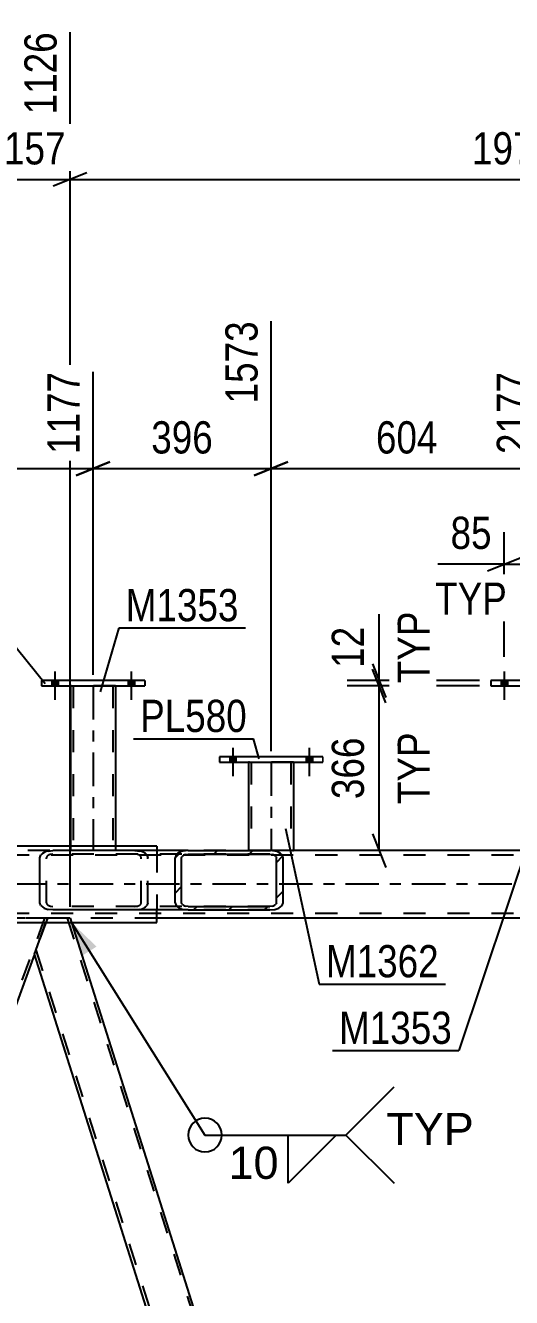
# Model space of a CAD drawing. Header units: millimetres. Extents: x -851 to 338, y -786 to 55.
# Drawn here: x -745.7 to -702.4, y -227.5 to -114.4 of the extents above; entities that cross this region are included whole.
import ezdxf

# ---------------------------------------------------------------- set-up
doc = ezdxf.new("R2010")
doc.units = ezdxf.units.MM
doc.linetypes.add('DXK_LINE_DOT2', pattern=[3.9198, 1.9599, -1.9599])
doc.linetypes.add('DXK_LINE_DOT3', pattern=[5.9187, 2.979, -0.9799, 0.9799, -0.9799])
doc.styles.add('Arial', font='ARIAL.TTF', dxfattribs={"height": 0.2})
doc.styles.add('Arial Narrow', font='ARIALN.TTF', dxfattribs={"height": 0.2})

# ---------------------------------------------------------------- blocks, each defined once
blk = doc.blocks.new('Bolt-232933133-59794 - 7182')
at = {"linetype": 'Continuous'}
for points in [[(-742.75, -172.65), (-743.31, -172.65), (-743.31, -173.13), (-742.75, -173.13)], [(-742.75, -172.65), (-743.31, -172.65), (-743.31, -173.13), (-742.75, -173.13)], [(-735.95, -172.65), (-736.51, -172.65), (-736.51, -173.13), (-735.95, -173.13)], [(-735.95, -172.65), (-736.51, -172.65), (-736.51, -173.13), (-735.95, -173.13)]]:
    blk.add_hatch(color=1, dxfattribs=at).paths.add_polyline_path(points)
at = {"color": 1, "linetype": 'Continuous'}
for p, q in [((-743.03, -171.85), (-743.03, -174.37)), ((-743.03, -171.85), (-743.03, -174.37)), ((-736.23, -171.85), (-736.23, -174.37)), ((-736.23, -171.85), (-736.23, -174.37)), ((-743.31, -172.65), (-743.31, -173.13)), ((-743.31, -172.65), (-743.31, -173.13)), ((-742.75, -172.65), (-742.75, -173.13)), ((-742.75, -172.65), (-742.75, -173.13)), ((-736.51, -172.65), (-736.51, -173.13)), ((-736.51, -172.65), (-736.51, -173.13)), ((-735.95, -172.65), (-735.95, -173.13)), ((-735.95, -172.65), (-735.95, -173.13))]:
    blk.add_line(p, q, dxfattribs=at)
blk = doc.blocks.new('Part-232933133-59754 - 7182')
at = {"color": 2, "linetype": 'Continuous'}
for p, q in [((-725.79, -179.92), (-725.79, -187.77)), ((-721.79, -179.92), (-721.79, -187.77))]:
    blk.add_line(p, q, dxfattribs=at)
at = {"color": 7, "linetype": 'DXK_LINE_DOT2'}
for p, q in [((-721.79, -179.92), (-725.79, -179.92)), ((-725.55, -179.92), (-725.55, -187.77)), ((-722.03, -179.92), (-722.03, -187.77)), ((-725.79, -187.77), (-725.79, -187.77)), ((-725.79, -187.77), (-721.79, -187.77)), ((-721.79, -187.77), (-721.79, -187.77)), ((-721.79, -187.77), (-721.79, -187.77))]:
    blk.add_line(p, q, dxfattribs=at)
at = {"color": 7, "linetype": 'DXK_LINE_DOT3'}
blk.add_line((-723.79, -179.92), (-723.79, -187.77), dxfattribs=at)
blk = doc.blocks.new('Part-232933133-7330 - 7182')
at = {"color": 2, "linetype": 'Continuous'}
for p, q in [((-755.5, -187.37), (-755.5, -194.17)), ((-733.95, -187.37), (-755.5, -187.37)), ((-733.95, -187.37), (-733.95, -187.77)), ((-733.95, -194.17), (-733.95, -193.05)), ((-755.5, -194.17), (-733.95, -194.17))]:
    blk.add_line(p, q, dxfattribs=at)
at = {"color": 7, "linetype": 'DXK_LINE_DOT2'}
blk.add_line((-733.95, -187.77), (-733.95, -193.05), dxfattribs=at)
blk = doc.blocks.new('Part-232933133-7351 - 7182')
at = {"linetype": 'Continuous'}
h = blk.add_hatch(dxfattribs=at)
h.set_pattern_fill('', scale=0.7, style=0, pattern_type=0)
h.set_pattern_definition([(45, (-732.3328, -188.4086), (-1.57154, 1.57154), [])])
h.paths.add_polyline_path([(-732.24, -188.16), (-732.33, -188.41), (-732.33, -192.41), (-732.24, -192.65), (-731.99, -192.86), (-731.61, -193), (-731.17, -193.05), (-723.89, -193.05), (-723.44, -193), (-723.07, -192.86), (-722.81, -192.65), (-722.72, -192.41), (-722.72, -188.41), (-722.81, -188.16), (-723.07, -187.96), (-723.44, -187.82), (-723.89, -187.77), (-731.17, -187.77), (-731.61, -187.82), (-731.99, -187.96)])
h.paths.add_polyline_path([(-731.39, -188.11), (-731.17, -188.09), (-723.89, -188.09), (-723.67, -188.11), (-723.48, -188.18), (-723.35, -188.29), (-723.31, -188.41), (-723.31, -192.41), (-723.35, -192.53), (-723.48, -192.63), (-723.67, -192.7), (-723.89, -192.73), (-731.17, -192.73), (-731.39, -192.7), (-731.58, -192.63), (-731.71, -192.53), (-731.75, -192.41), (-731.75, -188.41), (-731.71, -188.29), (-731.58, -188.18)])
at = {"color": 2, "linetype": 'Continuous'}
for p, q in [((-743.64, -187.82), (-743.2, -187.77)), ((-731.17, -187.77), (-743.2, -187.77)), ((-731.17, -187.77), (-731.61, -187.82)), ((-731.17, -187.77), (-723.89, -187.77)), ((-723.44, -187.82), (-723.89, -187.77)), ((-744.36, -188.41), (-744.27, -188.16)), ((-744.36, -192.41), (-744.36, -188.41)), ((-732.24, -188.16), (-732.33, -188.41)), ((-732.33, -192.41), (-732.33, -188.41)), ((-731.75, -188.41), (-731.71, -188.29)), ((-731.75, -192.41), (-731.75, -188.41)), ((-731.39, -188.11), (-731.17, -188.09)), ((-731.17, -188.09), (-723.89, -188.09)), ((-723.89, -188.09), (-723.67, -188.11)), ((-723.35, -188.29), (-723.31, -188.41)), ((-723.31, -192.41), (-723.31, -188.41)), ((-722.72, -188.41), (-722.81, -188.16)), ((-722.72, -192.41), (-722.72, -188.41)), ((-744.27, -192.65), (-744.36, -192.41)), ((-743.2, -193.05), (-743.64, -193)), ((-731.17, -193.05), (-743.2, -193.05)), ((-732.33, -192.41), (-732.24, -192.65)), ((-731.71, -192.53), (-731.75, -192.41)), ((-731.61, -193), (-731.17, -193.05)), ((-731.17, -192.73), (-731.39, -192.7)), ((-731.17, -192.73), (-723.89, -192.73)), ((-731.17, -193.05), (-723.89, -193.05)), ((-723.67, -192.7), (-723.89, -192.73)), ((-723.89, -193.05), (-723.44, -193)), ((-723.31, -192.41), (-723.35, -192.53)), ((-722.81, -192.65), (-722.72, -192.41))]:
    blk.add_line(p, q, dxfattribs=at)
at = {"color": 7, "linetype": 'DXK_LINE_DOT2'}
for p, q in [((-735.92, -187.77), (-735.47, -187.82)), ((-723.89, -187.77), (-731.17, -187.77)), ((-743.74, -188.29), (-743.78, -188.41)), ((-743.78, -192.41), (-743.78, -188.41)), ((-743.2, -188.09), (-743.42, -188.11)), ((-723.89, -188.09), (-743.2, -188.09)), ((-735.7, -188.11), (-735.92, -188.09)), ((-735.34, -188.41), (-735.38, -188.29)), ((-735.34, -192.41), (-735.34, -188.41)), ((-734.84, -188.16), (-734.75, -188.41)), ((-734.75, -192.41), (-734.75, -188.41)), ((-743.78, -192.41), (-743.74, -192.53)), ((-743.42, -192.7), (-743.2, -192.73)), ((-723.89, -192.73), (-743.2, -192.73)), ((-735.92, -192.73), (-735.7, -192.7)), ((-735.47, -193), (-735.92, -193.05)), ((-735.38, -192.53), (-735.34, -192.41)), ((-734.75, -192.41), (-734.84, -192.65)), ((-723.89, -193.05), (-731.17, -193.05))]:
    blk.add_line(p, q, dxfattribs=at)
at = {"color": 2, "linetype": 'Continuous'}
for centre, radius, start, end in [((-743.46, -188.89), 1.09, 99.5181, 138.0637), ((-731.43, -188.89), 1.09, 99.5181, 138.0637), ((-731.3, -188.65), 0.545, 99.5181, 138.0637), ((-723.76, -188.65), 0.545, 41.9361, 80.4817), ((-723.62, -188.89), 1.09, 41.9361, 80.4817), ((-743.46, -191.93), 1.09, 221.9361, 260.4817), ((-731.43, -191.93), 1.09, 221.9361, 260.4817), ((-731.3, -192.17), 0.545, 221.9361, 260.4817), ((-723.76, -192.17), 0.545, 279.5181, 318.0637), ((-723.62, -191.93), 1.09, 279.5181, 318.0637)]:
    blk.add_arc(centre, radius, start, end, dxfattribs=at)
at = {"color": 7, "linetype": 'DXK_LINE_DOT2'}
for centre, radius, start, end in [((-743.33, -188.65), 0.545, 99.5181, 138.0637), ((-735.79, -188.65), 0.545, 41.9361, 80.4817), ((-735.65, -188.89), 1.09, 41.9361, 80.4817), ((-743.33, -192.17), 0.545, 221.9361, 260.4817), ((-735.79, -192.17), 0.545, 279.5181, 318.0637), ((-735.65, -191.93), 1.09, 279.5181, 318.0637)]:
    blk.add_arc(centre, radius, start, end, dxfattribs=at)
blk = doc.blocks.new('Part-232933133-7376 - 7182')
at = {"color": 7, "linetype": 'DXK_LINE_DOT2'}
for p, q in [((-723.89, -187.77), (-755.5, -187.77)), ((-86.8, -188.17), (-786.71, -188.17)), ((-86.8, -193.37), (-786.71, -193.37)), ((-733.95, -193.77), (-755.5, -193.77))]:
    blk.add_line(p, q, dxfattribs=at)
at = {"color": 2, "linetype": 'Continuous'}
for p, q in [((-680.43, -187.77), (-723.89, -187.77)), ((-670.37, -193.77), (-733.95, -193.77))]:
    blk.add_line(p, q, dxfattribs=at)
at = {"color": 7, "linetype": 'DXK_LINE_DOT3'}
blk.add_line((-86.8, -190.77), (-786.71, -190.77), dxfattribs=at)
blk = doc.blocks.new('Part-232933133-7443 - 7182')
at = {"color": 2, "linetype": 'Continuous'}
for p, q in [((-744.86, -196.97), (-743.84, -194.17)), ((-741.55, -194.17), (-704.96, -309.56)), ((-708.27, -312.37), (-744.86, -196.97))]:
    blk.add_line(p, q, dxfattribs=at)
at = {"color": 7, "linetype": 'DXK_LINE_DOT2'}
for p, q in [((-743.69, -193.77), (-743.84, -194.17)), ((-741.68, -193.77), (-743.69, -193.77)), ((-741.93, -193.77), (-705.09, -309.93)), ((-741.68, -193.77), (-741.55, -194.17)), ((-744.72, -196.6), (-707.89, -312.77))]:
    blk.add_line(p, q, dxfattribs=at)
blk = doc.blocks.new('Part-232933133-7516 - 7182')
at = {"color": 7, "linetype": 'DXK_LINE_DOT2'}
for p, q in [((-743.95, -193.77), (-787.26, -312.77)), ((-743.69, -193.77), (-747.95, -193.77)), ((-743.69, -193.77), (-744.86, -196.97))]:
    blk.add_line(p, q, dxfattribs=at)
at = {"color": 2, "linetype": 'Continuous'}
blk.add_line((-744.86, -196.97), (-786.86, -312.37), dxfattribs=at)
blk = doc.blocks.new('Part-232933133-59729 - 7182')
at = {"color": 2, "linetype": 'Continuous'}
for p, q in [((-741.63, -173.13), (-741.63, -187.37)), ((-737.63, -173.13), (-737.63, -187.37))]:
    blk.add_line(p, q, dxfattribs=at)
at = {"color": 7, "linetype": 'DXK_LINE_DOT2'}
for p, q in [((-737.63, -173.13), (-741.63, -173.13)), ((-741.39, -173.13), (-741.39, -187.77)), ((-737.87, -173.13), (-737.87, -187.77)), ((-741.63, -187.37), (-741.63, -187.77)), ((-737.63, -187.77), (-741.63, -187.77)), ((-737.63, -187.37), (-737.63, -187.77))]:
    blk.add_line(p, q, dxfattribs=at)
at = {"color": 7, "linetype": 'DXK_LINE_DOT3'}
blk.add_line((-739.63, -173.13), (-739.63, -187.77), dxfattribs=at)
blk = doc.blocks.new('Part-232933133-59726 - 7182')
at = {"color": 2, "linetype": 'Continuous'}
for p, q in [((-704.23, -172.65), (-704.23, -173.13)), ((-695.03, -172.65), (-704.23, -172.65)), ((-695.03, -172.65), (-695.03, -173.13)), ((-704.23, -173.13), (-695.03, -173.13))]:
    blk.add_line(p, q, dxfattribs=at)
blk = doc.blocks.new('Part-232933133-59730 - 7182')
at = {"color": 2, "linetype": 'Continuous'}
for p, q in [((-744.23, -172.65), (-744.23, -173.13)), ((-735.03, -172.65), (-744.23, -172.65)), ((-735.03, -172.65), (-735.03, -173.13)), ((-744.23, -173.13), (-735.03, -173.13))]:
    blk.add_line(p, q, dxfattribs=at)
blk = doc.blocks.new('Part-232933133-59755 - 7182')
at = {"color": 2, "linetype": 'Continuous'}
for p, q in [((-728.39, -179.44), (-728.39, -179.92)), ((-719.19, -179.44), (-728.39, -179.44)), ((-719.19, -179.44), (-719.19, -179.92)), ((-728.39, -179.92), (-719.19, -179.92))]:
    blk.add_line(p, q, dxfattribs=at)
blk = doc.blocks.new('Bolt-232933133-59792 - 7182')
at = {"linetype": 'Continuous'}
for points in [[(-702.75, -172.65), (-703.31, -172.65), (-703.31, -173.13), (-702.75, -173.13)], [(-702.75, -172.65), (-703.31, -172.65), (-703.31, -173.13), (-702.75, -173.13)], [(-695.95, -172.65), (-696.51, -172.65), (-696.51, -173.13), (-695.95, -173.13)], [(-695.95, -172.65), (-696.51, -172.65), (-696.51, -173.13), (-695.95, -173.13)]]:
    blk.add_hatch(color=1, dxfattribs=at).paths.add_polyline_path(points)
at = {"color": 1, "linetype": 'Continuous'}
for p, q in [((-703.03, -171.85), (-703.03, -174.37)), ((-703.03, -171.85), (-703.03, -174.37)), ((-696.23, -171.85), (-696.23, -174.37)), ((-696.23, -171.85), (-696.23, -174.37)), ((-703.31, -172.65), (-703.31, -173.13)), ((-703.31, -172.65), (-703.31, -173.13)), ((-702.75, -172.65), (-702.75, -173.13)), ((-702.75, -172.65), (-702.75, -173.13)), ((-696.51, -172.65), (-696.51, -173.13)), ((-696.51, -172.65), (-696.51, -173.13)), ((-695.95, -172.65), (-695.95, -173.13)), ((-695.95, -172.65), (-695.95, -173.13))]:
    blk.add_line(p, q, dxfattribs=at)
blk = doc.blocks.new('Bolt-232933133-59804 - 7182')
at = {"linetype": 'Continuous'}
for points in [[(-726.91, -179.44), (-727.47, -179.44), (-727.47, -179.92), (-726.91, -179.92)], [(-726.91, -179.44), (-727.47, -179.44), (-727.47, -179.92), (-726.91, -179.92)], [(-720.11, -179.44), (-720.67, -179.44), (-720.67, -179.92), (-720.11, -179.92)], [(-720.11, -179.44), (-720.67, -179.44), (-720.67, -179.92), (-720.11, -179.92)]]:
    blk.add_hatch(color=1, dxfattribs=at).paths.add_polyline_path(points)
at = {"color": 1, "linetype": 'Continuous'}
for p, q in [((-727.19, -178.64), (-727.19, -181.16)), ((-727.19, -178.64), (-727.19, -181.16)), ((-720.39, -178.64), (-720.39, -181.16)), ((-720.39, -178.64), (-720.39, -181.16)), ((-727.47, -179.44), (-727.47, -179.92)), ((-727.47, -179.44), (-727.47, -179.92)), ((-726.91, -179.44), (-726.91, -179.92)), ((-726.91, -179.44), (-726.91, -179.92)), ((-720.67, -179.44), (-720.67, -179.92)), ((-720.67, -179.44), (-720.67, -179.92)), ((-720.11, -179.44), (-720.11, -179.92)), ((-720.11, -179.44), (-720.11, -179.92))]:
    blk.add_line(p, q, dxfattribs=at)
blk = doc.blocks.new('StraightDimension-232933133-71206 - 7182')
at = {"color": 7, "linetype": 'Continuous'}
for p, q in [((-713.57, -174.63), (-714.77, -171.63)), ((-705.23, -173.13), (-717.02, -173.13)), ((-714.17, -187.77), (-714.17, -173.13)), ((-714.77, -186.27), (-713.57, -189.27)), ((-702.63, -187.77), (-717.02, -187.77))]:
    blk.add_line(p, q, dxfattribs=at)
at = {"color": 0}
blk.add_wipeout([(-714.92, -177.11), (-719.12, -177.11), (-719.12, -183.79), (-714.92, -183.79)], dxfattribs=at)
at = {"color": 0, "linetype": 'Continuous'}
blk.add_wipeout([(-709.07, -176.65), (-713.27, -176.65), (-713.27, -184.24), (-709.07, -184.24)], dxfattribs=at)
at = {"color": 3, "linetype": 'Continuous', "style": 'Arial Narrow'}
blk.add_text('TYP', height=2.863, rotation=90.0002, dxfattribs=at).set_placement((-709.67, -183.64))
at = {"color": 3, "style": 'Arial Narrow'}
blk.add_text('366', height=2.863, rotation=90.0002, dxfattribs=at).set_placement((-715.52, -183.19))
blk = doc.blocks.new('StraightDimension-232933133-70883 - 7182')
at = {"color": 7, "linetype": 'Continuous'}
for p, q in [((-723.79, -178.92), (-723.79, -140.68)), ((-699.63, -172.13), (-699.63, -145.18)), ((-722.29, -153.2), (-725.29, -154.4)), ((-723.79, -153.8), (-699.63, -153.8)), ((-701.13, -154.4), (-698.13, -153.2))]:
    blk.add_line(p, q, dxfattribs=at)
at = {"color": 0}
blk.add_wipeout([(-708.37, -153.05), (-708.37, -148.85), (-715.05, -148.85), (-715.05, -153.05)], dxfattribs=at)
at = {"color": 3, "style": 'Arial Narrow'}
blk.add_text('604', height=2.863, dxfattribs=at).set_placement((-714.45, -152.45))
at = {"color": 0, "linetype": 'Continuous'}
blk.add_wipeout([(-700.23, -144.58), (-704.43, -144.58), (-704.43, -153.1), (-700.23, -153.1)], dxfattribs=at)
at = {"color": 3, "linetype": 'Continuous', "style": 'Arial Narrow'}
blk.add_text('2177', height=2.863, rotation=90.0002, dxfattribs=at).set_placement((-700.83, -152.5))
blk = doc.blocks.new('StraightDimension-232933133-71205 - 7182')
at = {"color": 7, "linetype": 'Continuous'}
for p, q in [((-714.17, -172.65), (-714.17, -166.74)), ((-714.17, -172.65), (-714.17, -166.74)), ((-714.77, -171.15), (-713.57, -174.15)), ((-713.57, -174.63), (-714.77, -171.63)), ((-705.23, -172.65), (-717.02, -172.65)), ((-714.17, -173.13), (-714.17, -172.65)), ((-705.23, -173.13), (-717.02, -173.13))]:
    blk.add_line(p, q, dxfattribs=at)
at = {"color": 0, "linetype": 'Continuous'}
blk.add_wipeout([(-709.07, -165.9), (-713.27, -165.9), (-713.27, -173.49), (-709.07, -173.49)], dxfattribs=at)
at = {"color": 0}
blk.add_wipeout([(-714.92, -167.27), (-719.12, -167.27), (-719.12, -172.12), (-714.92, -172.12)], dxfattribs=at)
at = {"color": 3, "linetype": 'Continuous', "style": 'Arial Narrow'}
blk.add_text('TYP', height=2.863, rotation=90.0002, dxfattribs=at).set_placement((-709.67, -172.89))
at = {"color": 3, "style": 'Arial Narrow'}
blk.add_text('12', height=2.863, rotation=90.0002, dxfattribs=at).set_placement((-715.52, -171.52))
blk = doc.blocks.new('StraightDimension-232933133-52913 - 7182')
at = {"color": 7, "linetype": 'Continuous'}
for p, q in [((-741.68, -192.77), (-741.68, -114.98)), ((-662.81, -192.77), (-662.81, -119.48)), ((-740.18, -127.49), (-743.18, -128.69)), ((-664.31, -128.69), (-661.31, -127.49)), ((-741.68, -128.09), (-662.81, -128.09))]:
    blk.add_line(p, q, dxfattribs=at)
at = {"color": 0}
blk.add_wipeout([(-697.99, -127.34), (-697.99, -123.14), (-706.5, -123.14), (-706.5, -127.34)], dxfattribs=at)
at = {"color": 3, "style": 'Arial Narrow'}
blk.add_text('1972', height=2.863, dxfattribs=at).set_placement((-705.9, -126.74))
at = {"color": 0, "linetype": 'Continuous'}
blk.add_wipeout([(-663.41, -118.88), (-667.61, -118.88), (-667.61, -127.39), (-663.41, -127.39)], dxfattribs=at)
at = {"color": 3, "linetype": 'Continuous', "style": 'Arial Narrow'}
blk.add_text('3097', height=2.863, rotation=90.0002, dxfattribs=at).set_placement((-664.01, -126.79))
blk = doc.blocks.new('StraightDimension-232933133-70884 - 7182')
at = {"color": 7, "linetype": 'Continuous'}
for p, q in [((-723.79, -178.92), (-723.79, -140.68)), ((-739.63, -172.13), (-739.63, -145.18)), ((-738.13, -153.2), (-741.13, -154.4)), ((-739.63, -153.8), (-723.79, -153.8)), ((-725.29, -154.4), (-722.29, -153.2))]:
    blk.add_line(p, q, dxfattribs=at)
at = {"color": 0}
blk.add_wipeout([(-728.37, -153.05), (-728.37, -148.85), (-735.05, -148.85), (-735.05, -153.05)], dxfattribs=at)
at = {"color": 3, "style": 'Arial Narrow'}
blk.add_text('396', height=2.863, dxfattribs=at).set_placement((-734.45, -152.45))
at = {"color": 0, "linetype": 'Continuous'}
blk.add_wipeout([(-724.39, -140.08), (-728.59, -140.08), (-728.59, -148.6), (-724.39, -148.6)], dxfattribs=at)
at = {"color": 3, "linetype": 'Continuous', "style": 'Arial Narrow'}
blk.add_text('1573', height=2.863, rotation=90.0002, dxfattribs=at).set_placement((-724.99, -148))
blk = doc.blocks.new('StraightDimension-232933133-52914 - 7182')
at = {"color": 7, "linetype": 'Continuous'}
for p, q in [((-741.68, -192.77), (-741.68, -114.98)), ((-747.95, -192.77), (-747.95, -121.31)), ((-749.45, -128.69), (-746.45, -127.49)), ((-740.18, -127.49), (-743.18, -128.69)), ((-747.95, -128.09), (-741.68, -128.09))]:
    blk.add_line(p, q, dxfattribs=at)
at = {"color": 0}
blk.add_wipeout([(-741.47, -127.34), (-741.47, -123.14), (-748.16, -123.14), (-748.16, -127.34)], dxfattribs=at)
at = {"color": 3, "style": 'Arial Narrow'}
blk.add_text('157', height=2.863, dxfattribs=at).set_placement((-747.56, -126.74))
at = {"color": 0, "linetype": 'Continuous'}
blk.add_wipeout([(-742.28, -114.38), (-746.48, -114.38), (-746.48, -122.89), (-742.28, -122.89)], dxfattribs=at)
at = {"color": 3, "linetype": 'Continuous', "style": 'Arial Narrow'}
blk.add_text('1126', height=2.863, rotation=90.0002, dxfattribs=at).set_placement((-742.88, -122.29))
blk = doc.blocks.new('StraightDimension-232933133-70885 - 7182')
at = {"color": 7, "linetype": 'Continuous'}
for p, q in [((-739.63, -172.13), (-739.63, -145.18)), ((-774.87, -177.97), (-774.87, -147.01)), ((-773.37, -153.2), (-776.37, -154.4)), ((-774.87, -153.8), (-739.63, -153.8)), ((-741.13, -154.4), (-738.13, -153.2))]:
    blk.add_line(p, q, dxfattribs=at)
at = {"color": 0}
blk.add_wipeout([(-753.91, -153.05), (-753.91, -148.85), (-760.59, -148.85), (-760.59, -153.05)], dxfattribs=at)
at = {"color": 3, "style": 'Arial Narrow'}
blk.add_text('881', height=2.863, dxfattribs=at).set_placement((-759.99, -152.45))
at = {"color": 0, "linetype": 'Continuous'}
blk.add_wipeout([(-740.23, -144.58), (-744.43, -144.58), (-744.43, -153.1), (-740.23, -153.1)], dxfattribs=at)
at = {"color": 3, "linetype": 'Continuous', "style": 'Arial Narrow'}
blk.add_text('1177', height=2.863, rotation=90.0002, dxfattribs=at).set_placement((-740.83, -152.5))
blk = doc.blocks.new('StraightDimension-232933133-71255 - 7182')
at = {"color": 7, "linetype": 'Continuous'}
for p, q in [((-703.03, -170.55), (-703.03, -159.44)), ((-699.63, -172.13), (-699.63, -159.44)), ((-704.53, -162.89), (-701.53, -161.69)), ((-698.13, -161.69), (-701.13, -162.89)), ((-703.03, -162.29), (-708.94, -162.29)), ((-703.03, -162.29), (-708.94, -162.29)), ((-703.03, -162.29), (-699.63, -162.29))]:
    blk.add_line(p, q, dxfattribs=at)
at = {"color": 0}
blk.add_wipeout([(-703.56, -161.54), (-703.56, -157.34), (-708.41, -157.34), (-708.41, -161.54)], dxfattribs=at)
at = {"color": 0, "linetype": 'Continuous'}
blk.add_wipeout([(-702.19, -167.39), (-702.19, -163.19), (-709.78, -163.19), (-709.78, -167.39)], dxfattribs=at)
at = {"color": 3, "style": 'Arial Narrow'}
blk.add_text('85', height=2.863, dxfattribs=at).set_placement((-707.81, -160.94))
at = {"color": 3, "linetype": 'Continuous', "style": 'Arial Narrow'}
blk.add_text('TYP', height=2.863, dxfattribs=at).set_placement((-709.18, -166.79))
blk = doc.blocks.new('Mark-232933133-71359 - 7182')
at = {"color": 30, "linetype": 'Continuous'}
for p in [(-700.62, -186.34), (-718.33, -205.56)]:
    blk.add_line(p, (-707.08, -205.56), dxfattribs=at)
at = {"color": 0}
blk.add_wipeout([(-707.68, -204.96), (-707.68, -201.96), (-717.73, -201.96), (-717.73, -204.96)], dxfattribs=at)
blk.add_wipeout([(-707.68, -204.96), (-707.68, -201.96), (-717.73, -201.96), (-717.73, -204.96)], dxfattribs=at)
at = {"color": 3, "style": 'Arial Narrow'}
blk.add_text('M1353', height=2.863, dxfattribs=at).set_placement((-717.73, -204.96))
blk = doc.blocks.new('Mark-232933133-71326 - 7182')
at = {"color": 30, "linetype": 'Continuous'}
for p in [(-736.04, -177.82), (-724.85, -179.62)]:
    blk.add_line(p, (-725.34, -177.82), dxfattribs=at)
at = {"color": 0}
blk.add_wipeout([(-725.94, -177.22), (-725.94, -174.22), (-735.44, -174.22), (-735.44, -177.22)], dxfattribs=at)
blk.add_wipeout([(-725.94, -177.22), (-725.94, -174.22), (-735.44, -174.22), (-735.44, -177.22)], dxfattribs=at)
at = {"color": 3, "style": 'Arial Narrow'}
blk.add_text('PL580', height=2.863, dxfattribs=at).set_placement((-735.44, -177.22))
blk = doc.blocks.new('WeldMark-232933133-8694 - 7182')
at = {"linetype": 'Continuous'}
blk.add_hatch(color=30, dxfattribs=at).paths.add_polyline_path([(-740.59, -197.11), (-741.55, -194.17), (-739.32, -196.31)])
at = {"color": 30, "linetype": 'Continuous'}
for p, q in [((-741.55, -194.17), (-729.67, -213.07)), ((-729.67, -213.07), (-717.13, -213.07))]:
    blk.add_line(p, q, dxfattribs=at)
at = {"color": 3, "linetype": 'Continuous'}
for p, q in [((-717.13, -213.07), (-712.84, -208.78)), ((-722.27, -213.07), (-717.98, -213.07)), ((-717.98, -213.07), (-722.27, -217.35)), ((-722.27, -217.35), (-722.27, -213.07)), ((-717.13, -213.07), (-712.84, -217.35))]:
    blk.add_line(p, q, dxfattribs=at)
blk.add_arc((-729.67, -213.07), 1.5, 90, 270, dxfattribs=at)
at = {"color": 0}
blk.add_wipeout([(-722.93, -217.17), (-722.93, -213.77), (-727.77, -213.77), (-727.77, -217.17)], dxfattribs=at)
at = {"color": 3, "linetype": 'Continuous'}
blk.add_arc((-729.67, -213.07), 1.5, 270, 90, dxfattribs=at)
at = {"color": 3, "style": 'Arial'}
blk.add_text('10', height=2.865, dxfattribs=at).set_placement((-727.57, -216.97))
at = {"color": 0, "linetype": 'Continuous'}
blk.add_wipeout([(-705.75, -213.97), (-705.75, -210.97), (-713.53, -210.97), (-713.53, -213.97)], dxfattribs=at)
blk.add_wipeout([(-705.75, -213.97), (-705.75, -210.97), (-713.53, -210.97), (-713.53, -213.97)], dxfattribs=at)
at = {"color": 3, "linetype": 'Continuous', "style": 'Arial'}
blk.add_text('TYP', height=2.865, dxfattribs=at).set_placement((-713.53, -213.97))
blk = doc.blocks.new('Mark-232933133-71289 - 7182')
at = {"color": 30, "linetype": 'Continuous'}
for p, q in [((-738.98, -173.66), (-737.32, -167.97)), ((-737.32, -167.97), (-726.07, -167.97))]:
    blk.add_line(p, q, dxfattribs=at)
at = {"color": 0}
blk.add_wipeout([(-726.67, -167.37), (-726.67, -164.37), (-736.72, -164.37), (-736.72, -167.37)], dxfattribs=at)
blk.add_wipeout([(-726.67, -167.37), (-726.67, -164.37), (-736.72, -164.37), (-736.72, -167.37)], dxfattribs=at)
at = {"color": 3, "style": 'Arial Narrow'}
blk.add_text('M1353', height=2.863, dxfattribs=at).set_placement((-736.72, -167.37))
blk = doc.blocks.new('Mark-232933133-71292 - 7182')
at = {"color": 30, "linetype": 'Continuous'}
for p in [(-758.83, -167.74), (-743.89, -172.94)]:
    blk.add_line(p, (-748.12, -167.74), dxfattribs=at)
at = {"color": 0}
blk.add_wipeout([(-748.72, -167.14), (-748.72, -164.14), (-758.23, -164.14), (-758.23, -167.14)], dxfattribs=at)
blk.add_wipeout([(-748.72, -167.14), (-748.72, -164.14), (-758.23, -164.14), (-758.23, -167.14)], dxfattribs=at)
at = {"color": 3, "style": 'Arial Narrow'}
blk.add_text('PL580', height=2.863, dxfattribs=at).set_placement((-758.23, -167.14))
blk = doc.blocks.new('Mark-232933133-71323 - 7182')
at = {"color": 30, "linetype": 'Continuous'}
for p, q in [((-722.49, -185.81), (-719.5, -199.64)), ((-719.5, -199.64), (-708.25, -199.64))]:
    blk.add_line(p, q, dxfattribs=at)
at = {"color": 0}
blk.add_wipeout([(-708.85, -199.04), (-708.85, -196.04), (-718.9, -196.04), (-718.9, -199.04)], dxfattribs=at)
blk.add_wipeout([(-708.85, -199.04), (-708.85, -196.04), (-718.9, -196.04), (-718.9, -199.04)], dxfattribs=at)
at = {"color": 3, "style": 'Arial Narrow'}
blk.add_text('M1362', height=2.863, dxfattribs=at).set_placement((-718.9, -199.04))

msp = doc.modelspace()

# ---------------------------------------------------------------- block references
for name in ['Bolt-232933133-59794 - 7182', 'Bolt-232933133-59792 - 7182', 'Part-232933133-59730 - 7182', 'Part-232933133-59726 - 7182', 'Part-232933133-59729 - 7182', 'Bolt-232933133-59804 - 7182', 'Part-232933133-59755 - 7182', 'Part-232933133-59754 - 7182', 'Part-232933133-7376 - 7182', 'Part-232933133-7330 - 7182', 'Part-232933133-7351 - 7182', 'Part-232933133-7516 - 7182', 'Part-232933133-7443 - 7182']:
    msp.add_blockref(name, (0, 0))

# ---------------------------------------------------------------- next in the draw order: block references
msp.add_blockref('StraightDimension-232933133-71206 - 7182', (0, 0))

# ---------------------------------------------------------------- next in the draw order: block references
msp.add_blockref('StraightDimension-232933133-70883 - 7182', (0, 0))

# ---------------------------------------------------------------- next in the draw order: block references
msp.add_blockref('StraightDimension-232933133-71205 - 7182', (0, 0))

# ---------------------------------------------------------------- next in the draw order: block references
msp.add_blockref('StraightDimension-232933133-52913 - 7182', (0, 0))

# ---------------------------------------------------------------- next in the draw order: block references
for name in ['StraightDimension-232933133-70884 - 7182', 'StraightDimension-232933133-71255 - 7182', 'Mark-232933133-71359 - 7182']:
    msp.add_blockref(name, (0, 0))

# ---------------------------------------------------------------- next in the draw order: block references
for name in ['StraightDimension-232933133-52914 - 7182', 'Mark-232933133-71326 - 7182', 'WeldMark-232933133-8694 - 7182']:
    msp.add_blockref(name, (0, 0))

# ---------------------------------------------------------------- next in the draw order: block references
for name in ['StraightDimension-232933133-70885 - 7182', 'Mark-232933133-71323 - 7182']:
    msp.add_blockref(name, (0, 0))

# ---------------------------------------------------------------- next in the draw order: block references
for name in ['Mark-232933133-71292 - 7182', 'Mark-232933133-71289 - 7182']:
    msp.add_blockref(name, (0, 0))

doc.saveas('drawing.dxf')
